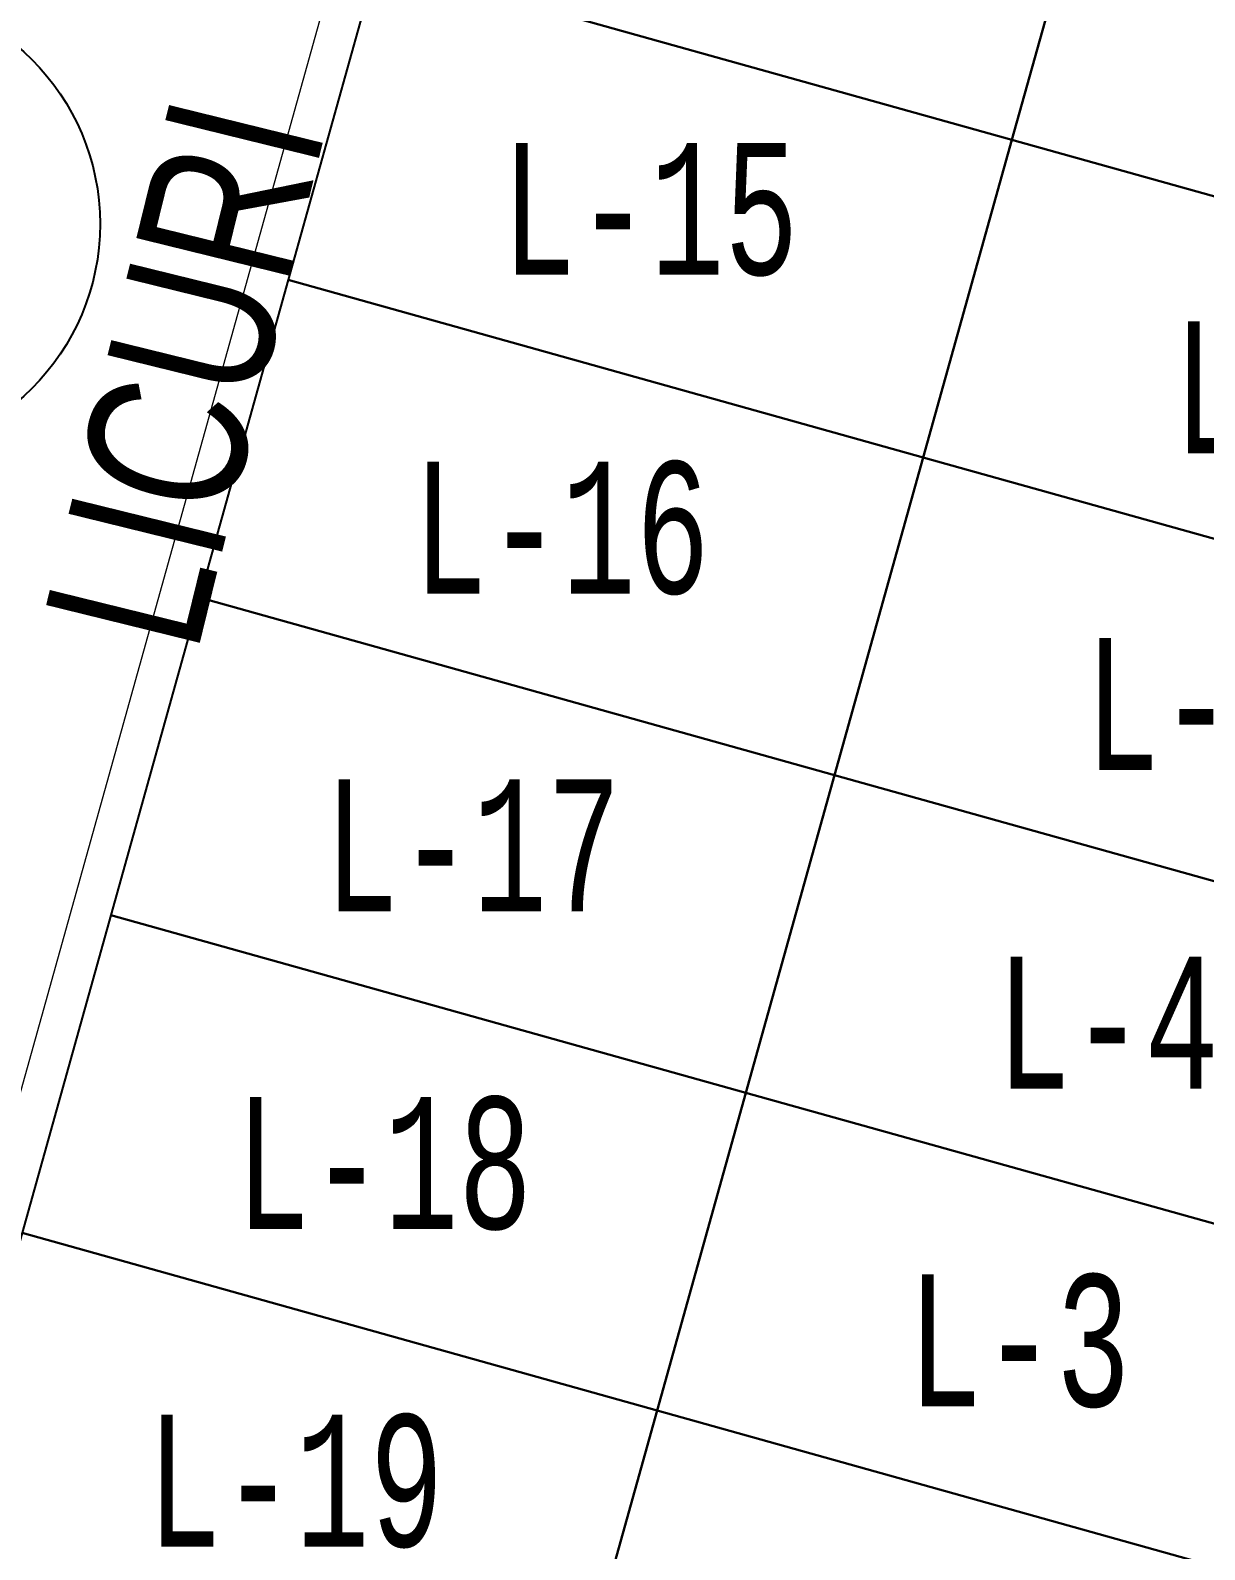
# Model space of a CAD drawing. Header units: millimetres. Extents: x 474016 to 477875, y 2288607 to 2292200.
# Drawn here: x 474334.8 to 474379.3, y 2289273 to 2289330.6 of the extents above; entities that cross this region are included whole.
import ezdxf
from ezdxf.enums import TextEntityAlignment as Align

# ---------------------------------------------------------------- set-up
doc = ezdxf.new("R2010")
doc.units = ezdxf.units.MM
doc.header["$LTSCALE"] = 50
doc.layers.add('BANQUETA', color=251, linetype='Continuous', lineweight=5)
doc.layers.add('vialidad', color=5, linetype='Continuous', lineweight=13)
doc.layers.add('CVL_LOTIF', color=1, linetype='Continuous')
doc.layers.add('MZ Y LT', color=7, linetype='Continuous', lineweight=13, true_color=0x0d2bf2)
doc.styles.add('MONOTXT4', font='MONOTXT4.shx', dxfattribs={"width": 0.55})
doc.styles.get("Standard").update_dxf_attribs({"font": 'arial.ttf'})

msp = doc.modelspace()

# ---------------------------------------------------------------- linework, layer by layer
at = {"color": 3}
msp.add_circle((474328.635, 2289323.222), 8.813, dxfattribs=at)
at = {"layer": 'BANQUETA'}
msp.add_lwpolyline([(474404.694, 2289541.819, -0.540591), (474407.884, 2289542.831), (474449.322, 2289509.046, -0.298203), (474449.984, 2289506.958), (474377.368, 2289247.051, -0.414214), (474374.904, 2289245.663), (474327.711, 2289258.848, -0.414214), (474326.323, 2289261.312), (474404.694, 2289541.819)], format="xyb", dxfattribs=at)
at = {"layer": 'BANQUETA', "color": 1}
msp.add_lwpolyline([(474427.339, 2289524.388), (474351.845, 2289254.182)], dxfattribs=at)
at = {"layer": 'BANQUETA'}
msp.add_lwpolyline([(474361.403, 2289381.298), (474327.768, 2289260.909)], dxfattribs=at)
at = {"layer": 'CVL_LOTIF'}
for points in [[(474375.391, 2289338.454), (474351.313, 2289345.181), (474347.949, 2289333.142), (474372.027, 2289326.415)], [(474399.468, 2289331.727), (474375.391, 2289338.454), (474372.027, 2289326.415), (474396.105, 2289319.688)], [(474372.027, 2289326.415), (474347.949, 2289333.142), (474344.586, 2289321.103), (474368.663, 2289314.376)], [(474396.105, 2289319.688), (474372.027, 2289326.415), (474368.663, 2289314.376), (474392.741, 2289307.649)], [(474368.663, 2289314.376), (474344.586, 2289321.103), (474341.222, 2289309.065), (474365.3, 2289302.337)], [(474392.741, 2289307.649), (474368.663, 2289314.376), (474365.3, 2289302.337), (474389.378, 2289295.61)], [(474365.3, 2289302.337), (474341.222, 2289309.065), (474337.858, 2289297.026), (474361.936, 2289290.298)], [(474389.378, 2289295.61), (474365.3, 2289302.337), (474361.936, 2289290.298), (474386.014, 2289283.571)], [(474361.936, 2289290.298), (474337.858, 2289297.026), (474334.495, 2289284.987), (474358.573, 2289278.259)], [(474386.014, 2289283.571), (474361.936, 2289290.298), (474358.573, 2289278.259), (474382.651, 2289271.532)], [(474358.573, 2289278.259), (474334.495, 2289284.987), (474331.131, 2289272.948), (474355.209, 2289266.221)], [(474382.651, 2289271.532), (474358.573, 2289278.259), (474355.209, 2289266.221), (474379.287, 2289259.493)]]:
    msp.add_lwpolyline(points, close=True, dxfattribs=at)

# ---------------------------------------------------------------- texts
at = {"layer": 'MZ Y LT', "lineweight": 13, "style": 'MONOTXT4', "width": 0.65}
for s, p in [('L-15', (474358.306, 2289323.759)), ('L-6', (474382.384, 2289317.032)), ('L-16', (474354.943, 2289311.72)), ('L-5', (474379.021, 2289304.993)), ('L-17', (474351.579, 2289299.681)), ('L-4', (474375.657, 2289292.954)), ('L-18', (474348.215, 2289287.643)), ('L-3', (474372.293, 2289280.915)), ('L-19', (474344.852, 2289275.604))]:
    msp.add_text(s, height=5, dxfattribs=at).set_placement(p, align=Align.MIDDLE)
at = {"layer": 'vialidad', "color": 5, "lineweight": 13, "width": 0.75}
msp.add_text('LICURI', height=6, rotation=76.18127, dxfattribs=at).set_placement((474340.654, 2289317.571), align=Align.MIDDLE)

doc.saveas('drawing.dxf')
